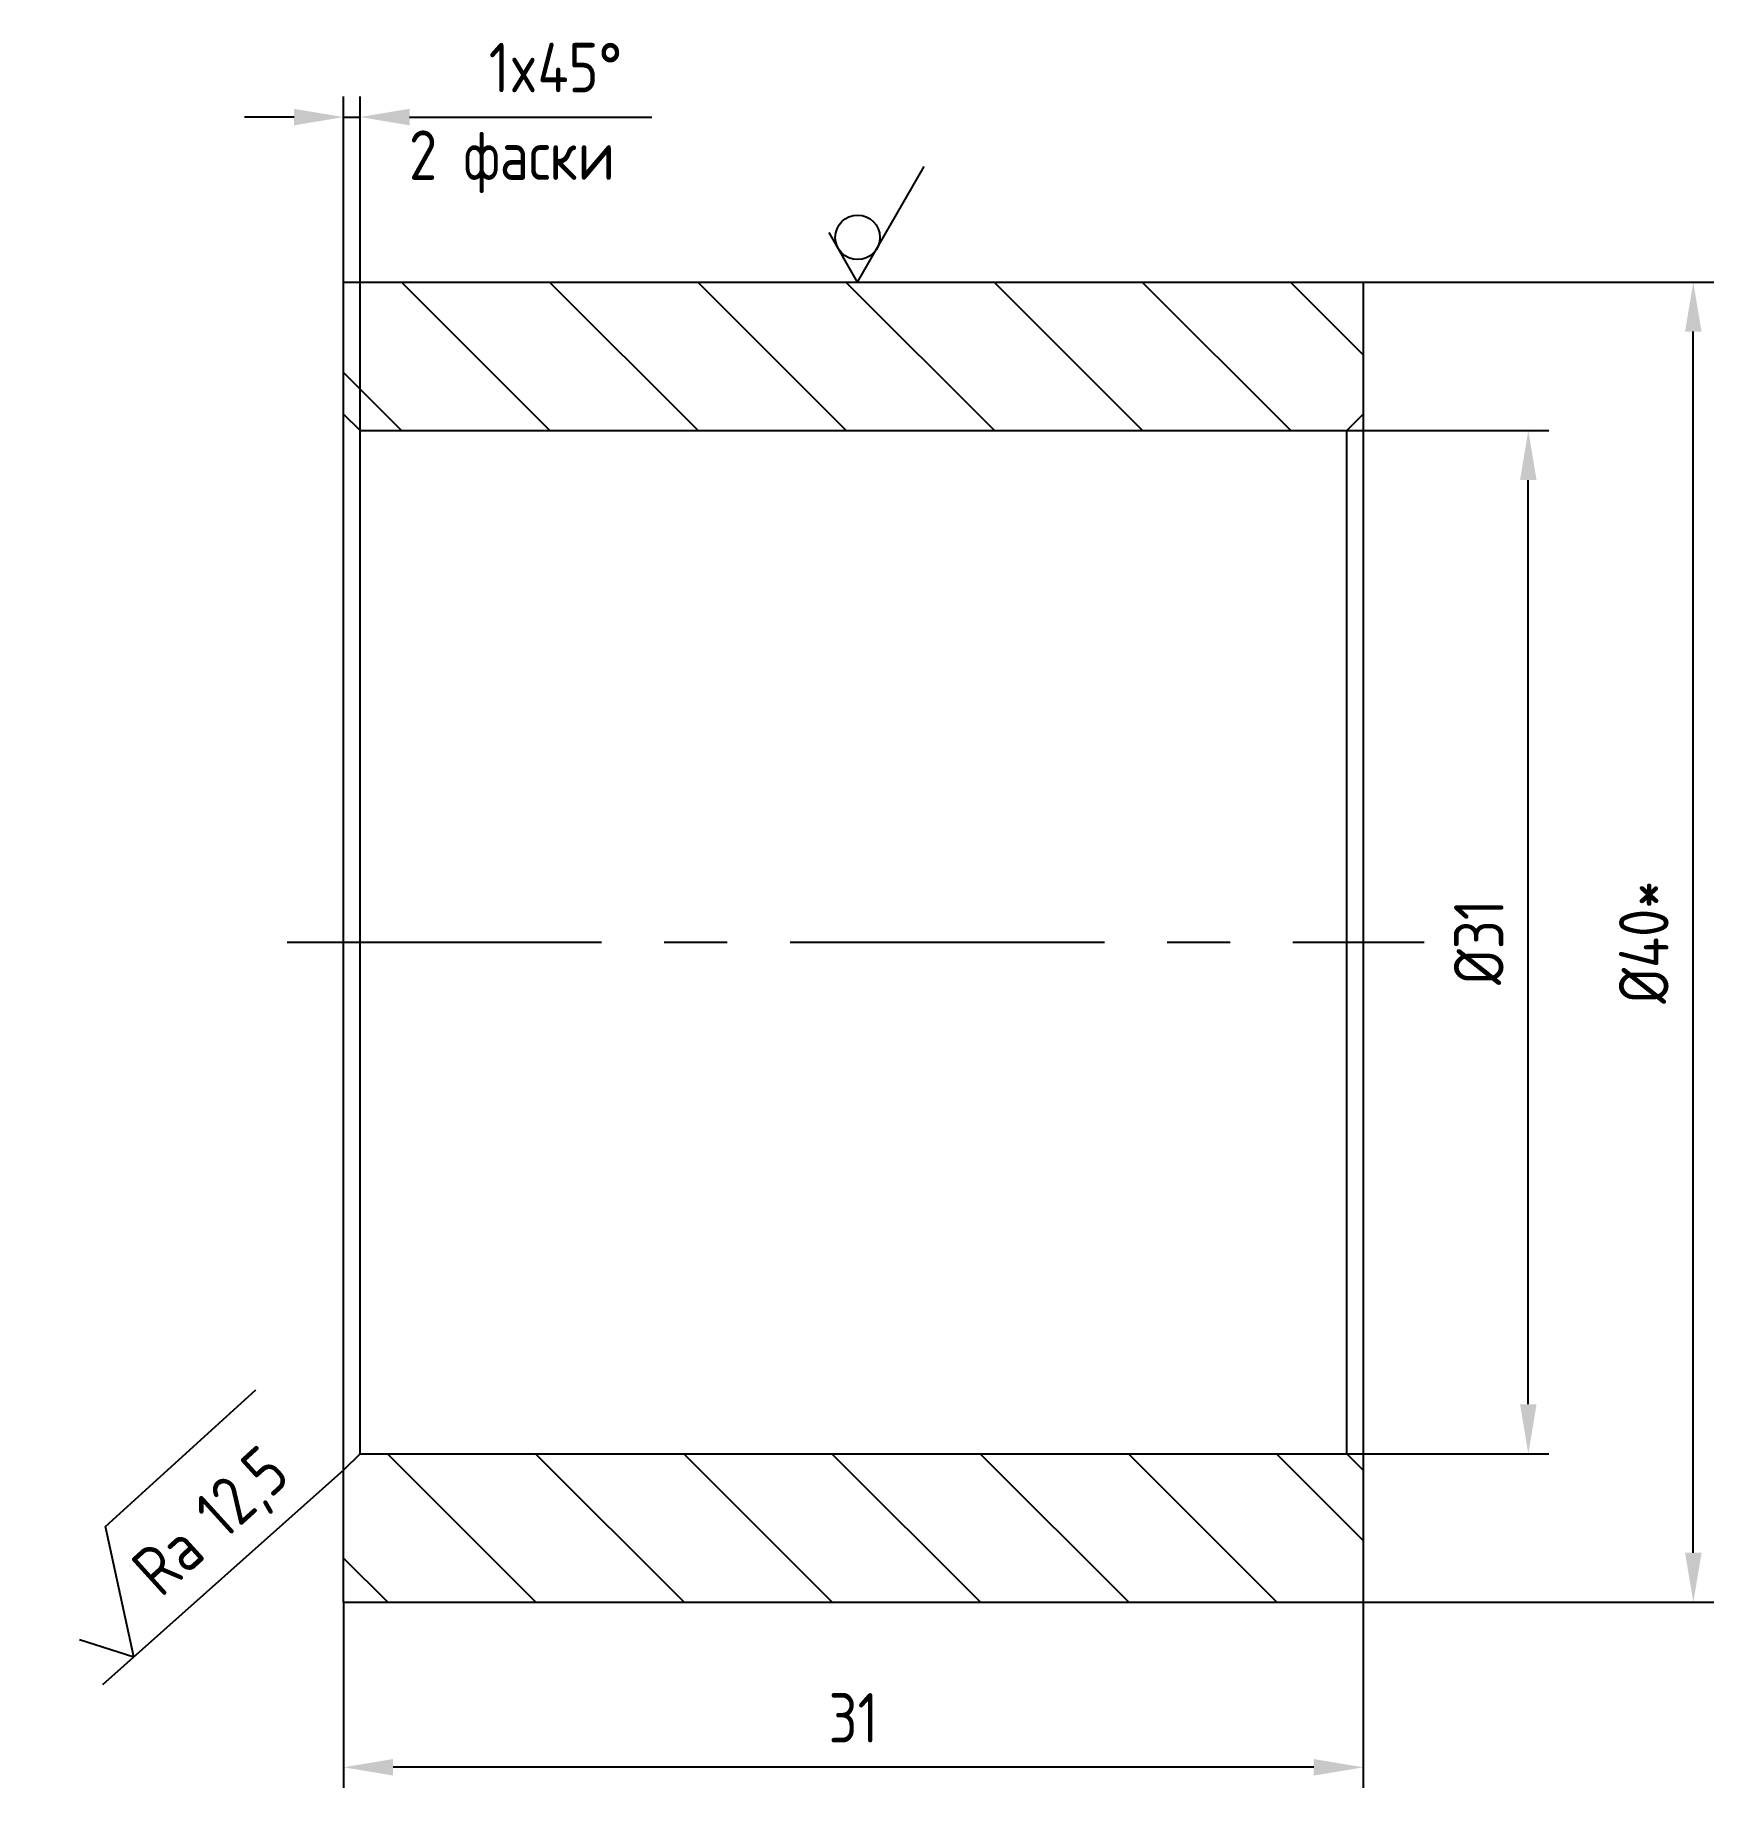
# Model space of a CAD drawing. Header units: millimetres. Extents: x 395.4 to 446.3, y 91.1 to 144.3.
import ezdxf

# ---------------------------------------------------------------- set-up
doc = ezdxf.new("R2010")
doc.units = ezdxf.units.MM
doc.header["$LTSCALE"] = 0.3
doc.linetypes.add('CENTER', pattern=[50.8, 31.75, -6.35, 6.35, -6.35])
for name, color, linetype in [('Cen', 5, 'CENTER'), ('Cont', 6, 'Continuous'), ('Dim', 7, 'Continuous'), ('Hatch', 2, 'Continuous'), ('Text', 3, 'Continuous')]:
    doc.layers.add(name, color=color, linetype=linetype)
doc.styles.add('Style1', font='romans.shx', dxfattribs={"width": 0.8})
doc.dimstyles.new('LIN2_1', dxfattribs={"dimscale": 0.5, "dimtxt": 3, "dimasz": 3, "dimexe": 1.25, "dimexo": 0, "dimgap": 1.5, "dimtad": 1, "dimdec": 1, "dimtxsty": 'Style1', "dimcen": 2.5, "dimclrt": 3, "dimadec": 0, "dimazin": 0, "dimtfac": 1, "dimtdec": 1, "dimtmove": 0, "dimatfit": 3, "dimfxl": 1, "dimarcsym": 0})

# ---------------------------------------------------------------- blocks, each defined once
blk = doc.blocks.new('sherISO_09')
at = {"layer": 'Text'}
for q in [(4.04, 7), (-1.73, 3)]:
    blk.add_line((0, 0), q, dxfattribs=at)
blk.add_circle((0, 2.71), 1.35, dxfattribs=at)
blk = doc.blocks.new('*D5')
at = {"layer": 'Dim', "color": 0, "lineweight": -2, "transparency": 16777216}
for p, q in [((435.184, 132.274), (441.309, 132.274)), ((440.684, 102.774), (440.684, 130.774)), ((435.184, 101.274), (441.309, 101.274))]:
    blk.add_line(p, q, dxfattribs=at)
at = {"layer": 'Dim', "color": 0, "transparency": 16777216}
for points in [[(440.434, 130.774), (440.934, 130.774), (440.684, 132.274)], [(440.434, 102.774), (440.934, 102.774), (440.684, 101.274)]]:
    blk.add_solid(points, dxfattribs=at)
at = {"layer": 'Dim', "color": 3, "transparency": 16777216, "insert": (439.184, 116.774), "char_height": 1.5, "attachment_point": 5, "rotation": 90, "style": 'Style1'}
blk.add_mtext('%%c31', dxfattribs=at)
blk = doc.blocks.new('*D6')
at = {"layer": 'Dim', "color": 0, "lineweight": -2, "transparency": 16777216}
for p, q in [((435.684, 136.774), (446.309, 136.774)), ((445.684, 98.274), (445.684, 135.274)), ((435.684, 96.774), (446.309, 96.774))]:
    blk.add_line(p, q, dxfattribs=at)
at = {"layer": 'Dim', "color": 0, "transparency": 16777216}
for points in [[(445.434, 135.274), (445.934, 135.274), (445.684, 136.774)], [(445.434, 98.274), (445.934, 98.274), (445.684, 96.774)]]:
    blk.add_solid(points, dxfattribs=at)
at = {"layer": 'Dim', "color": 3, "transparency": 16777216, "insert": (444.184, 116.774), "char_height": 1.5, "attachment_point": 5, "rotation": 90, "style": 'Style1'}
blk.add_mtext('%%c40*', dxfattribs=at)
blk = doc.blocks.new('sherISO_01')
at = {"layer": 'Text'}
blk.add_line((4.04, 7), (16.36, 7), dxfattribs=at)
blk.add_lwpolyline([(-1.73, 3), (0, 0), (4.04, 7)], dxfattribs=at)
at = {"layer": 'Text', "style": 'Style1', "width": 0.8}
blk.add_text('Ra', height=3, dxfattribs=at).set_placement((3.58, 1.5))
blk.add_attdef('12,5', (8.73, 1.5), '', height=3, dxfattribs=at)
blk = doc.blocks.new('*D7')
at = {"layer": 'Dim', "color": 0, "lineweight": -2, "transparency": 16777216}
for p, q in [((404.784, 96.774), (404.784, 91.149)), ((435.684, 96.774), (435.684, 91.149)), ((434.184, 91.774), (406.284, 91.774))]:
    blk.add_line(p, q, dxfattribs=at)
at = {"layer": 'Dim', "color": 0, "transparency": 16777216}
for points in [[(406.284, 92.024), (406.284, 91.524), (404.784, 91.774)], [(434.184, 92.024), (434.184, 91.524), (435.684, 91.774)]]:
    blk.add_solid(points, dxfattribs=at)
at = {"layer": 'Dim', "color": 3, "transparency": 16777216, "insert": (420.234, 93.274), "char_height": 1.5, "attachment_point": 5, "style": 'Style1'}
blk.add_mtext('31', dxfattribs=at)
blk = doc.blocks.new('*D8')
at = {"layer": 'Dim', "color": 0, "lineweight": -2, "transparency": 16777216}
for p, q in [((404.784, 136.774), (404.784, 142.399)), ((405.284, 132.274), (405.284, 142.399)), ((403.284, 141.774), (401.784, 141.774)), ((404.784, 141.774), (405.284, 141.774)), ((406.784, 141.774), (414.127, 141.774))]:
    blk.add_line(p, q, dxfattribs=at)
at = {"layer": 'Dim', "color": 0, "transparency": 16777216}
for points in [[(403.284, 142.024), (403.284, 141.524), (404.784, 141.774)], [(406.784, 142.024), (406.784, 141.524), (405.284, 141.774)]]:
    blk.add_solid(points, dxfattribs=at)
at = {"layer": 'Dim', "color": 3, "transparency": 16777216, "insert": (411.206, 143.274), "char_height": 1.5, "attachment_point": 5, "style": 'Style1'}
blk.add_mtext('1x45°', dxfattribs=at)

msp = doc.modelspace()

# ---------------------------------------------------------------- hatches: boundary and pattern name
at = {"layer": 'Hatch'}
h = msp.add_hatch(dxfattribs=at)
h.set_pattern_fill('ANSI31', color=256, angle=90, style=0)
h.paths.add_polyline_path([(435.684, 136.774), (404.784, 136.774), (404.784, 132.774), (405.284, 132.274), (435.184, 132.274), (435.684, 132.774)])
h.paths.add_polyline_path([(435.684, 100.774), (435.184, 101.274), (405.284, 101.274), (404.784, 100.774), (404.784, 96.774), (435.684, 96.774)])

# ---------------------------------------------------------------- linework, layer by layer
at = {"layer": 'Cen'}
msp.add_line((403.074, 116.774), (437.528, 116.774), dxfattribs=at)
at = {"layer": 'Cont'}
for p, q in [((404.784, 96.774), (404.784, 136.774)), ((404.784, 136.774), (435.684, 136.774)), ((435.684, 136.774), (435.684, 96.774)), ((405.284, 132.274), (404.784, 132.774)), ((435.184, 132.274), (435.684, 132.774)), ((405.284, 101.274), (405.284, 132.274)), ((405.284, 132.274), (435.184, 132.274)), ((435.184, 101.274), (435.184, 132.274)), ((405.284, 101.274), (404.784, 100.774)), ((405.284, 101.274), (435.184, 101.274)), ((435.184, 101.274), (435.684, 100.774)), ((404.784, 96.774), (435.684, 96.774))]:
    msp.add_line(p, q, dxfattribs=at)
at = {"layer": 'Dim'}
msp.add_line((404.784, 100.774), (397.478, 94.275), dxfattribs=at)

# ---------------------------------------------------------------- block references
at = {"layer": 'Dim', "xscale": 0.5, "yscale": 0.5, "zscale": 0.5}
msp.add_blockref('sherISO_09', (420.36, 136.774), dxfattribs=at)
at = {"layer": 'Dim', "xscale": 0.5000000000000405, "yscale": 0.5000000000000405, "zscale": 0.5000000000000405, "rotation": 42.27556793511129}
msp.add_blockref('sherISO_01', (398.432, 95.124), dxfattribs=at).add_auto_attribs({'12,5': '12,5'})

# ---------------------------------------------------------------- texts
at = {"layer": 'Text', "style": 'Style1', "width": 0.8}
msp.add_text('2 фаски', height=1.5, dxfattribs=at).set_placement((406.767, 139.87))

# ---------------------------------------------------------------- dimensions: what is measured, and where the dimension line sits
at = {"layer": 'Dim'}
dim = msp.add_linear_dim(base=(404.784, 141.774), p1=(405.284, 132.274), p2=(404.784, 136.774), text='1x45°', dimstyle='LIN2_1', dxfattribs=at)
dim.commit()
dim.dimension.update_dxf_attribs({"geometry": '*D8', "text_midpoint": (411.206, 141.774), "dimtype": 160})
for base, p1, p2, text, picture, middle in [((445.684, 136.774), (435.684, 96.774), (435.684, 136.774), '%%c<>*', '*D6', (444.184, 116.774)), ((440.684, 132.274), (435.184, 101.274), (435.184, 132.274), '%%c<>', '*D5', (439.184, 116.774))]:
    dim = msp.add_linear_dim(base=base, p1=p1, p2=p2, angle=90, text=text, dimstyle='LIN2_1', dxfattribs=at)
    dim.commit()
    dim.dimension.update_dxf_attribs({"geometry": picture, "text_midpoint": middle})
dim = msp.add_linear_dim(base=(404.784, 91.774), p1=(435.684, 96.774), p2=(404.784, 96.774), text='31', dimstyle='LIN2_1', dxfattribs=at)
dim.commit()
dim.dimension.update_dxf_attribs({"geometry": '*D7', "text_midpoint": (420.234, 93.274)})

doc.saveas('drawing.dxf')
